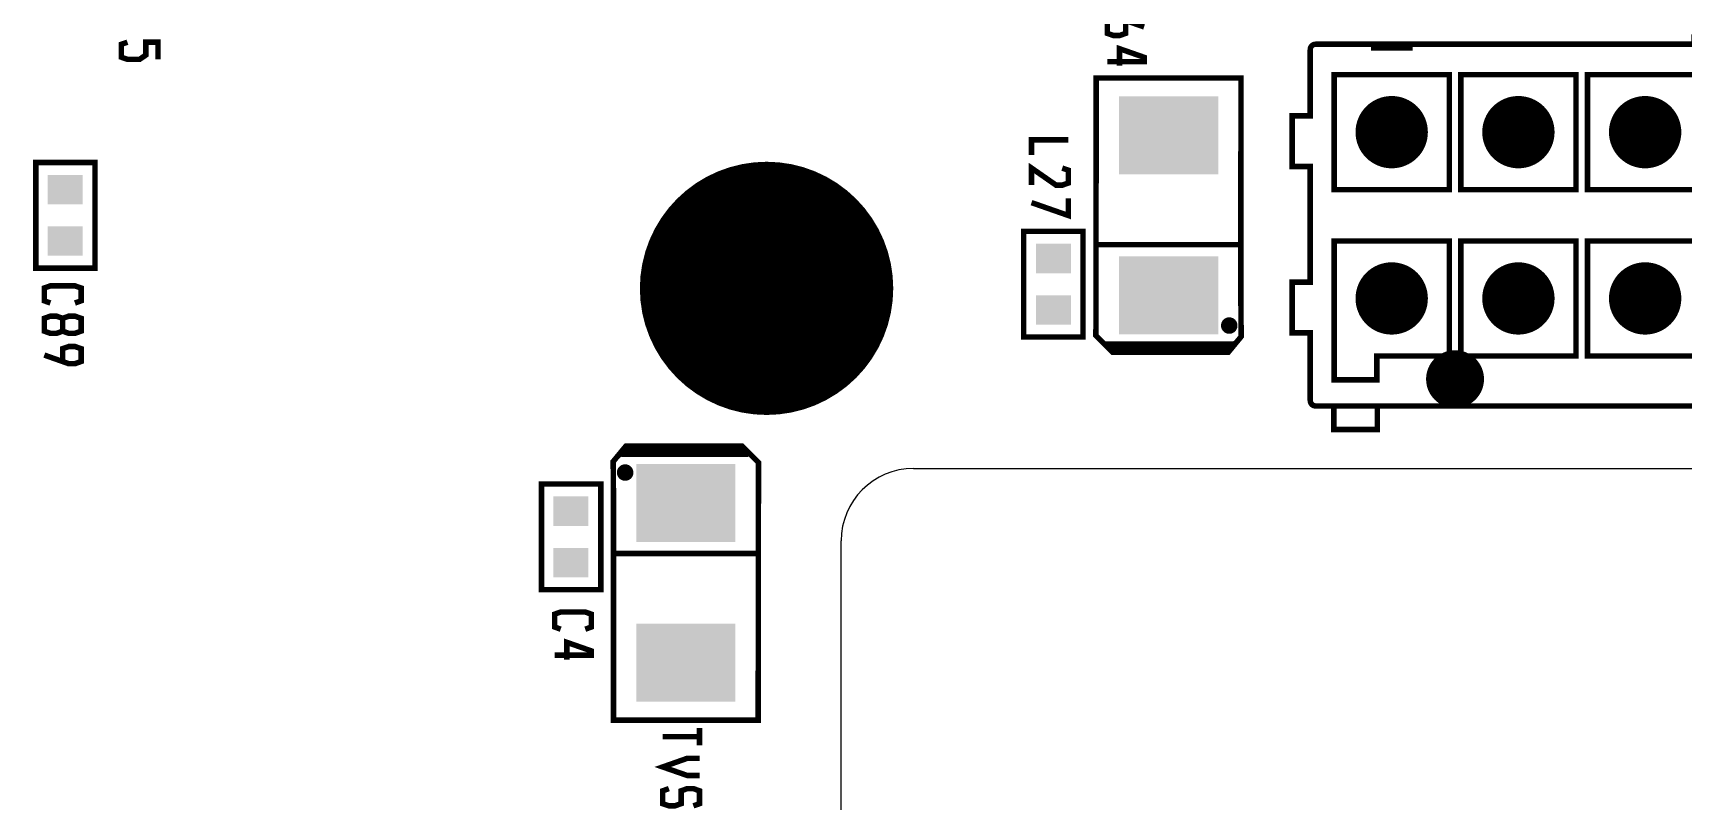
# Model space of a CAD drawing. Extents: x -8 to 204, y 99 to 321.
# Drawn here: x 71.98 to 117.56, y 225.62 to 246.85 of the extents above; entities that cross this region are included whole.
import ezdxf

# ---------------------------------------------------------------- set-up
doc = ezdxf.new("R2010")
doc.units = 0
doc.header["$MEASUREMENT"] = 0
doc.layers.get('0').update_dxf_attribs({"linetype": 'CONTINUOUS'})
for name, color, linetype in [('22-301-0_DRD', 1, 'CONTINUOUS'), ('22-301-0_SMT', 8, 'CONTINUOUS'), ('22-301-0_SST', 255, 'CONTINUOUS'), ('THRUHOLE_NPT', 12, 'CONTINUOUS')]:
    doc.layers.add(name, color=color, linetype=linetype)

# ---------------------------------------------------------------- blocks, each defined once
blk = doc.blocks.new('RECTANGLE_6')
blk.add_solid([(0.4826, 0.4064), (0.4826, -0.4064), (-0.4826, 0.4064), (-0.4826, -0.4064)])
blk = doc.blocks.new('RECTANGLE_19')
blk.add_solid([(1.3716, 1.0795), (1.3716, -1.0795), (-1.3716, 1.0795), (-1.3716, -1.0795)])
blk = doc.blocks.new('ROUND_22')
at = {"const_width": 3.50012}
blk.add_lwpolyline([(-1.75006, 0, 1), (1.75006, 0, 1)], format="xyb", close=True, dxfattribs=at)
blk = doc.blocks.new('ROUND_28')
at = {"const_width": 0.99949}
blk.add_lwpolyline([(-0.499744, 0, 1), (0.499744, 0, 1)], format="xyb", close=True, dxfattribs=at)
blk = doc.blocks.new('ROUND_29')
at = {"const_width": 0.8001}
blk.add_lwpolyline([(-0.40005, 0, 1), (0.40005, 0, 1)], format="xyb", close=True, dxfattribs=at)

msp = doc.modelspace()

# ---------------------------------------------------------------- linework, layer by layer
at = {"layer": '22-301-0_DRD'}
for p, q in [((96.301, 234.81), (202.303, 234.81)), ((94.302, 111.811), (94.302, 232.811))]:
    msp.add_line(p, q, dxfattribs=at)
msp.add_arc((96.301, 232.811), 1.999, 90, 180, dxfattribs=at)
at = {"layer": '22-301-0_SST'}
for points, const_width in [([(102.163, 247.195), (102.163, 246.84), (101.993, 246.781), (101.825, 246.781), (101.655, 246.84), (101.655, 247.195), (101.825, 247.254), (101.993, 247.254), (102.671, 247.018)], 0.152), ([(74.586, 246.596), (74.416, 246.537), (74.416, 246.182), (74.586, 246.123), (74.924, 246.123), (75.094, 246.24), (75.094, 246.596), (75.432, 246.596), (75.432, 246.123)], 0.152), ([(118.813, 246.741), (117.863, 246.741), (117.863, 246.611), (117.863, 246.54), (110.012, 246.54), (109.011, 246.54), (107.411, 246.54)], 0.152), ([(109.011, 246.54), (109.011, 246.441), (110.012, 246.441), (110.012, 246.54)], 0.152), ([(101.993, 245.943), (101.993, 246.416), (102.671, 246.179), (102.671, 246.06), (101.655, 246.06)], 0.152), ([(107.261, 246.39), (107.261, 244.559), (106.763, 244.559), (106.763, 243.159), (107.261, 243.159), (107.261, 239.961), (106.763, 239.961), (106.763, 238.562), (107.261, 238.562), (107.261, 236.69)], 0.152), ([(105.343, 239.616), (105.346, 243.97), (105.346, 245.608), (101.348, 245.608), (101.34, 238.483), (101.797, 238.026), (104.998, 238.026), (105.353, 238.458), (105.343, 239.616)], 0.152), ([(107.921, 245.699), (107.921, 242.519), (111.101, 242.519), (111.101, 245.699), (107.921, 245.699)], 0.152), ([(111.421, 245.699), (111.421, 242.519), (114.601, 242.519), (114.601, 245.699), (111.421, 245.699)], 0.152), ([(114.921, 245.699), (114.921, 242.519), (118.102, 242.519), (118.102, 245.699), (114.921, 245.699)], 0.152), ([(109.829, 244.427), (109.829, 243.792), (109.194, 243.792), (109.394, 243.992), (109.631, 243.992), (109.631, 244.229), (109.829, 244.427), (109.194, 244.427), (109.394, 244.229), (109.631, 244.229)], 0.152), ([(109.194, 244.427), (109.194, 243.792)], 0.152), ([(113.128, 244.229), (112.895, 244.229), (112.694, 244.427), (112.694, 243.792), (113.329, 243.792), (113.128, 243.992), (113.128, 244.229), (113.329, 244.427), (113.329, 243.792)], 0.152), ([(113.329, 244.427), (112.694, 244.427)], 0.152), ([(116.628, 244.229), (116.395, 244.229), (116.194, 244.427), (116.194, 243.792), (116.829, 243.792), (116.628, 243.992), (116.628, 244.229), (116.829, 244.427), (116.829, 243.792)], 0.152), ([(116.829, 244.427), (116.194, 244.427)], 0.152), ([(99.562, 243.482), (99.562, 243.896), (100.578, 243.896)], 0.152), ([(109.394, 243.992), (109.394, 244.229)], 0.152), ([(109.631, 243.992), (109.829, 243.792)], 0.152), ([(112.694, 243.792), (112.895, 243.992)], 0.152), ([(113.128, 243.992), (112.895, 243.992), (112.895, 244.229)], 0.152), ([(116.194, 243.792), (116.395, 243.992)], 0.152), ([(116.628, 243.992), (116.395, 243.992), (116.395, 244.229)], 0.152), ([(73.692, 240.35), (73.692, 243.271), (72.054, 243.271), (72.054, 240.35), (73.692, 240.35)], 0.152), ([(99.562, 242.644), (99.562, 243.116), (100.24, 242.644), (100.41, 242.644), (100.578, 242.702), (100.578, 243.058), (100.41, 243.116)], 0.152), ([(99.562, 242.161), (100.578, 241.805), (100.578, 242.278)], 0.152), ([(92.242, 241.747), (92.242, 240.053), (90.548, 240.899), (90.548, 241.323), (93.088, 241.323)], 0.0254), ([(99.346, 241.366), (99.346, 238.445), (100.984, 238.445), (100.984, 241.366), (99.346, 241.366)], 0.152), ([(107.921, 241.102), (107.921, 237.261), (109.102, 237.261), (109.102, 237.922), (111.101, 237.922), (111.101, 241.102), (107.921, 241.102)], 0.152), ([(114.601, 237.922), (114.601, 241.102), (111.421, 241.102), (111.421, 237.922), (114.601, 237.922)], 0.152), ([(114.921, 241.102), (114.921, 237.922), (118.102, 237.922), (118.102, 241.102), (114.921, 241.102)], 0.152), ([(105.302, 240.998), (101.365, 240.998)], 0.152), ([(72.458, 239.385), (72.29, 239.446), (72.29, 239.801), (72.458, 239.86), (73.136, 239.86), (73.306, 239.801), (73.306, 239.446), (73.136, 239.385)], 0.152), ([(93.088, 238.097), (90.548, 238.097), (90.548, 239.791)], 0.0254), ([(109.194, 239.194), (109.194, 239.829), (109.394, 239.629), (109.394, 239.392), (109.194, 239.194), (109.829, 239.194), (109.631, 239.392), (109.631, 239.629), (109.829, 239.829), (109.194, 239.829)], 0.152), ([(109.829, 239.194), (109.829, 239.829)], 0.152), ([(112.694, 239.829), (112.895, 239.629), (112.895, 239.392), (112.694, 239.194), (112.694, 239.829), (113.329, 239.829), (113.128, 239.629), (113.128, 239.392), (112.895, 239.392)], 0.152), ([(113.128, 239.392), (113.329, 239.194), (113.329, 239.829)], 0.152), ([(116.194, 239.829), (116.395, 239.629), (116.395, 239.392), (116.194, 239.194), (116.194, 239.829), (116.829, 239.829), (116.628, 239.629), (116.628, 239.392), (116.395, 239.392)], 0.152), ([(116.628, 239.392), (116.829, 239.194), (116.829, 239.829)], 0.152), ([(91.818, 239.367), (91.818, 238.097)], 0.0254), ([(109.631, 239.629), (109.394, 239.629)], 0.152), ([(109.631, 239.392), (109.394, 239.392)], 0.152), ([(112.895, 239.629), (113.128, 239.629)], 0.152), ([(116.395, 239.629), (116.628, 239.629)], 0.152), ([(72.798, 238.608), (72.966, 238.547), (73.136, 238.547), (73.306, 238.608), (73.306, 238.963), (73.136, 239.022), (72.966, 239.022), (72.798, 238.963), (72.798, 238.608), (72.628, 238.547), (72.458, 238.547), (72.29, 238.608), (72.29, 238.963), (72.458, 239.022), (72.628, 239.022), (72.798, 238.963)], 0.152), ([(105.148, 238.849), (104.896, 238.849)], 0.152), ([(104.972, 238.905), (104.972, 238.618)], 0.152), ([(105.109, 238.887), (105.109, 238.636)], 0.152), ([(113.329, 239.194), (112.694, 239.194)], 0.152), ([(116.829, 239.194), (116.194, 239.194)], 0.152), ([(105.165, 238.712), (104.878, 238.712)], 0.152), ([(105.252, 238.331), (105.15, 238.229)], 0.152), ([(105.252, 238.331), (105.201, 238.28)], 0.152), ([(72.798, 237.769), (72.798, 238.125), (72.966, 238.183), (73.136, 238.183), (73.306, 238.125), (73.306, 237.769), (73.136, 237.708), (72.966, 237.708), (72.29, 237.947)], 0.152), ([(105.125, 238.255), (101.619, 238.255), (101.797, 238.077)], 0.152), ([(105.082, 238.178), (101.696, 238.178)], 0.152), ([(101.721, 238.255), (101.721, 238.153)], 0.152), ([(104.998, 238.077), (101.797, 238.077)], 0.152), ([(101.858, 238.255), (101.858, 238.077)], 0.152), ([(101.995, 238.255), (101.995, 238.077)], 0.152), ([(102.133, 238.255), (102.133, 238.077)], 0.152), ([(102.27, 238.255), (102.27, 238.077)], 0.152), ([(102.407, 238.255), (102.407, 238.077)], 0.152), ([(102.544, 238.255), (102.544, 238.077)], 0.152), ([(102.681, 238.255), (102.681, 238.077)], 0.152), ([(102.818, 238.255), (102.818, 238.077)], 0.152), ([(102.956, 238.255), (102.956, 238.077)], 0.152), ([(103.093, 238.255), (103.093, 238.077)], 0.152), ([(103.23, 238.255), (103.23, 238.077)], 0.152), ([(103.367, 238.255), (103.367, 238.077)], 0.152), ([(103.504, 238.255), (103.504, 238.077)], 0.152), ([(103.641, 238.255), (103.641, 238.077)], 0.152), ([(103.778, 238.255), (103.778, 238.077)], 0.152), ([(103.916, 238.255), (103.916, 238.077)], 0.152), ([(104.053, 238.255), (104.053, 238.077)], 0.152), ([(104.19, 238.255), (104.19, 238.077)], 0.152), ([(104.327, 238.255), (104.327, 238.077)], 0.152), ([(104.464, 238.255), (104.464, 238.077)], 0.152), ([(104.601, 238.255), (104.601, 238.077)], 0.152), ([(104.739, 238.255), (104.739, 238.077)], 0.152), ([(104.876, 238.255), (104.876, 238.077)], 0.152), ([(105.125, 238.229), (104.998, 238.077)], 0.152), ([(105.013, 238.255), (105.013, 238.094)], 0.152), ([(105.201, 238.28), (105.125, 238.229)], 0.152), ([(105.125, 238.255), (105.15, 238.229)], 0.152), ([(107.411, 236.54), (136.11, 236.54)], 0.152), ([(107.911, 236.54), (107.911, 235.89), (109.112, 235.89), (109.112, 236.54)], 0.152), ([(88.015, 233.845), (88.013, 229.492), (88.013, 227.853), (92.011, 227.853), (92.018, 234.978), (91.561, 235.435), (88.361, 235.435), (88.005, 235.003), (88.015, 233.845)], 0.152), ([(91.561, 235.384), (88.361, 235.384), (88.234, 235.232), (88.157, 235.181), (88.107, 235.13)], 0.152), ([(88.208, 235.232), (88.107, 235.13)], 0.152), ([(88.208, 235.232), (88.234, 235.207)], 0.152), ([(91.713, 235.232), (88.234, 235.232)], 0.152), ([(91.739, 235.207), (88.234, 235.207)], 0.152), ([(88.345, 235.367), (88.345, 235.207)], 0.152), ([(91.576, 235.369), (88.348, 235.369)], 0.152), ([(88.483, 235.384), (88.483, 235.207)], 0.152), ([(88.62, 235.384), (88.62, 235.207)], 0.152), ([(88.757, 235.384), (88.757, 235.207)], 0.152), ([(88.894, 235.384), (88.894, 235.207)], 0.152), ([(89.031, 235.384), (89.031, 235.207)], 0.152), ([(89.168, 235.384), (89.168, 235.207)], 0.152), ([(89.306, 235.384), (89.306, 235.207)], 0.152), ([(89.443, 235.384), (89.443, 235.207)], 0.152), ([(89.58, 235.384), (89.58, 235.207)], 0.152), ([(89.717, 235.384), (89.717, 235.207)], 0.152), ([(89.854, 235.384), (89.854, 235.207)], 0.152), ([(89.991, 235.384), (89.991, 235.207)], 0.152), ([(90.129, 235.384), (90.129, 235.207)], 0.152), ([(90.266, 235.384), (90.266, 235.207)], 0.152), ([(90.403, 235.384), (90.403, 235.207)], 0.152), ([(90.54, 235.384), (90.54, 235.207)], 0.152), ([(90.677, 235.384), (90.677, 235.207)], 0.152), ([(90.814, 235.384), (90.814, 235.207)], 0.152), ([(90.951, 235.384), (90.951, 235.207)], 0.152), ([(91.089, 235.384), (91.089, 235.207)], 0.152), ([(91.226, 235.384), (91.226, 235.207)], 0.152), ([(91.363, 235.384), (91.363, 235.207)], 0.152), ([(91.5, 235.384), (91.5, 235.207)], 0.152), ([(91.561, 235.384), (91.739, 235.207)], 0.152), ([(91.637, 235.308), (91.637, 235.207)], 0.152), ([(88.46, 234.785), (88.208, 234.785)], 0.152), ([(88.284, 234.841), (88.284, 234.554)], 0.152), ([(88.422, 234.823), (88.422, 234.572)], 0.152), ([(87.662, 231.46), (87.662, 234.381), (86.024, 234.381), (86.024, 231.46), (87.662, 231.46)], 0.152), ([(88.478, 234.648), (88.191, 234.648)], 0.152), ([(88.056, 232.463), (91.993, 232.463)], 0.152), ([(86.555, 230.368), (86.387, 230.429), (86.387, 230.784), (86.555, 230.843), (87.233, 230.843), (87.403, 230.784), (87.403, 230.429), (87.233, 230.368)], 0.152), ([(86.725, 229.53), (86.725, 230.005), (87.403, 229.768), (87.403, 229.649), (86.387, 229.649)], 0.152), ([(89.374, 227.399), (90.39, 227.399)], 0.152), ([(90.39, 227.162), (90.39, 227.637)], 0.152), ([(90.39, 226.324), (90.052, 226.324), (89.374, 226.56), (90.052, 226.799), (90.39, 226.799)], 0.152), ([(90.22, 225.486), (90.39, 225.544), (90.39, 225.9), (90.22, 225.961), (90.052, 225.961), (89.882, 225.9), (89.882, 225.544), (89.712, 225.486), (89.544, 225.486), (89.374, 225.544), (89.374, 225.9), (89.544, 225.961)], 0.152)]:
    msp.add_lwpolyline(points, dxfattribs=dict(at, const_width=const_width))
at = {"layer": '22-301-0_SST', "const_width": 0.152}
for points in [[(107.411, 246.54, 0.414214), (107.261, 246.39)], [(105.023, 238.915, 0.414214), (104.871, 238.763)], [(105.175, 238.763, 0.414214), (105.023, 238.915)], [(104.871, 238.763, 0.414214), (105.023, 238.61)], [(105.023, 238.61, 0.414214), (105.175, 238.763)], [(107.261, 236.69, 0.414214), (107.411, 236.54)], [(88.335, 234.851, 0.414214), (88.183, 234.699)], [(88.183, 234.699, 0.414214), (88.335, 234.546)], [(88.488, 234.699, 0.414214), (88.335, 234.851)], [(88.335, 234.546, 0.414214), (88.488, 234.699)]]:
    msp.add_lwpolyline(points, format="xyb", dxfattribs=at)

# ---------------------------------------------------------------- block references
at = {"layer": '22-301-0_SMT'}
for name, p in [('RECTANGLE_19', (103.347, 244.02)), ('ROUND_28', (109.511, 244.109)), ('ROUND_28', (113.011, 244.109)), ('ROUND_28', (116.512, 244.109)), ('ROUND_22', (92.242, 239.791)), ('RECTANGLE_6', (72.867, 242.522)), ('RECTANGLE_6', (72.867, 241.099)), ('RECTANGLE_6', (100.172, 240.617)), ('RECTANGLE_19', (103.347, 239.601)), ('ROUND_28', (109.511, 239.512)), ('ROUND_28', (113.011, 239.512)), ('ROUND_28', (116.512, 239.512)), ('RECTANGLE_6', (100.172, 239.194)), ('RECTANGLE_19', (90.012, 233.86)), ('RECTANGLE_6', (86.837, 233.632)), ('RECTANGLE_6', (86.837, 232.209)), ('RECTANGLE_19', (90.012, 229.441))]:
    msp.add_blockref(name, p, dxfattribs=at)
at = {"layer": 'THRUHOLE_NPT'}
msp.add_blockref('ROUND_29', (111.261, 237.282), dxfattribs=at)

doc.saveas('drawing.dxf')
